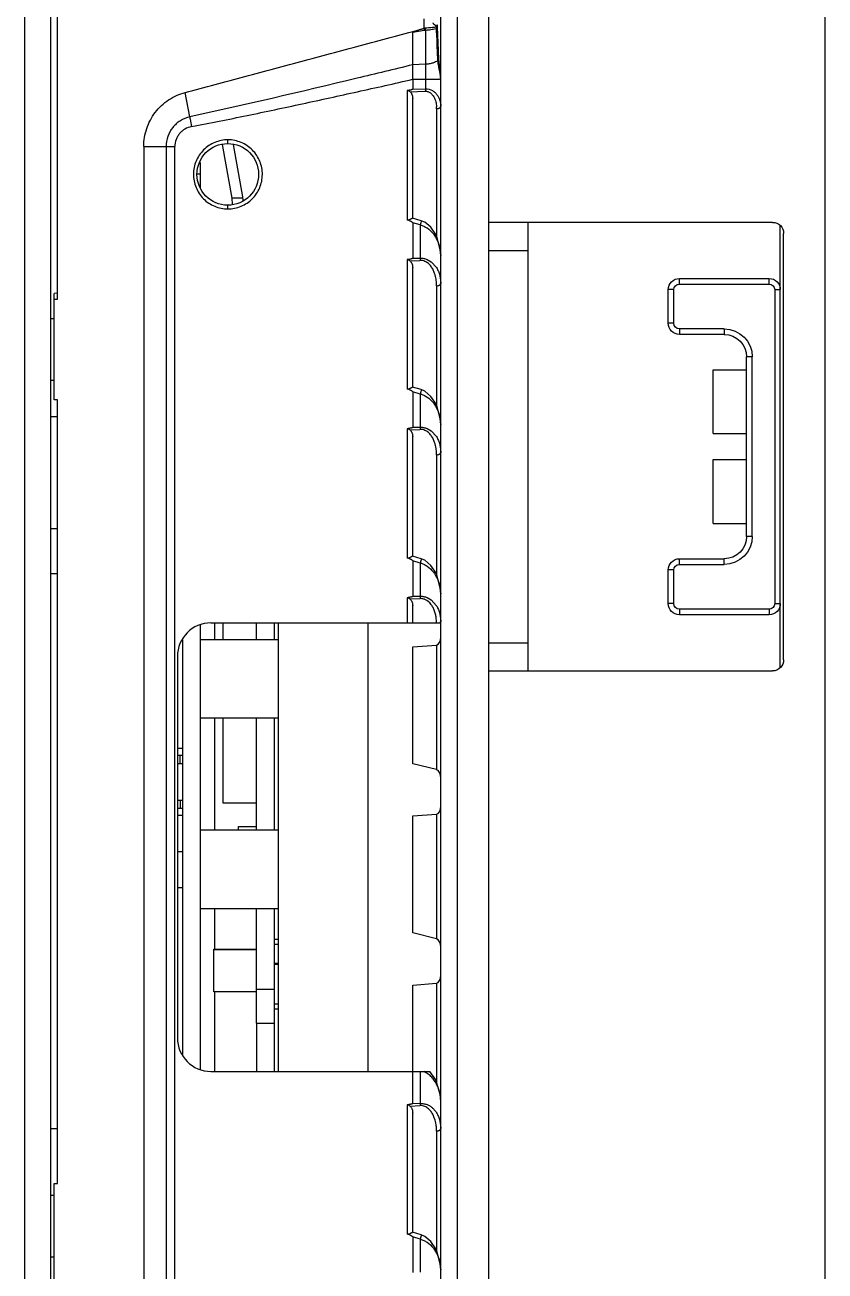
# Model space of a CAD drawing. Header units: millimetres. Extents: x 562 to 17351, y 2396 to 6995.
# Drawn here: x 15657.6 to 15729, y 5389.7 to 5500.8 of the extents above; entities that cross this region are included whole.
import ezdxf

# ---------------------------------------------------------------- set-up
doc = ezdxf.new("R2010")
doc.units = ezdxf.units.MM
for name, color, linetype in [('02___PRT_ALL_AXES', 7, 'Continuous'), ('_194800', 7, 'Continuous'), ('_35946', 7, 'Continuous'), ('_366498', 7, 'Continuous'), ('_88746', 7, 'Continuous')]:
    doc.layers.add(name, color=color, linetype=linetype)

# ---------------------------------------------------------------- blocks, each defined once
blk = doc.blocks.new('sdf')
at = {"color": 7, "linetype": 'Continuous'}
for p, q in [((25005.11, 8447.46), (25005.11, 8489.33)), ((25040.81, 8228.62), (25040.81, 8488.54)), ((25039.31, 8467.1), (25039.31, 8484.82)), ((25037.81, 8472.44), (25037.81, 8471.6)), ((25037.84, 8471.41), (25036.81, 8471.23)), ((25036.81, 8468.35), (25036.81, 8471.23)), ((25037.81, 8471.6), (25037.84, 8471.41)), ((25037.94, 8471.42), (25037.94, 8466.21)), ((25039.13, 8468.86), (25039.03, 8471.74)), ((25039.03, 8471.74), (25039.03, 8471.74)), ((25039.06, 8468.74), (25039.05, 8468.85)), ((25039.06, 8468.74), (25039.13, 8468.86)), ((25037.94, 8468.4), (25036.81, 8468.35)), ((25036.81, 8467.06), (25036.81, 8468.35)), ((25036.81, 8467.06), (25036.81, 8466.18)), ((25036.81, 8467.06), (25037.94, 8467.06)), ((25039.31, 8467.1), (25039.31, 8467.11)), ((25039.31, 8220.99), (25039.31, 8467.1)), ((25016.92, 8463.71), (25016.51, 8465.89)), ((25036.33, 8466.05), (25036.33, 8454.53)), ((25036.57, 8465.94), (25037.9, 8466)), ((25036.81, 8466.18), (25037.94, 8466.21)), ((25036.81, 8454.67), (25036.81, 8465.32)), ((25038.94, 8464.43), (25038.94, 8453.04)), ((25012.81, 8461.06), (25012.81, 8256.1)), ((25012.81, 8461.06), (25014.8, 8461.06)), ((25014.8, 8461.06), (25014.8, 8256.1)), ((25014.8, 8461.06), (25015.59, 8461.06)), ((25015.59, 8256.1), (25015.59, 8461.06)), ((25020.31, 8461.33), (25020.32, 8461.66)), ((25017.77, 8459.64), (25017.86, 8459.64)), ((25017.86, 8459.64), (25017.86, 8457.39)), ((25017.86, 8458.61), (25017.56, 8458.61)), ((25020.32, 8455.5), (25020.31, 8455.83)), ((25037.56, 8454.45), (25036.8, 8454.68)), ((25036.81, 8454.27), (25036.81, 8451.1)), ((25037.48, 8454.07), (25036.81, 8454.27)), ((25037.48, 8454.07), (25037.48, 8451.12)), ((25036.33, 8450.98), (25036.33, 8439.46)), ((25036.57, 8450.87), (25037.45, 8450.91)), ((25036.81, 8451.1), (25037.48, 8451.12)), ((25038.1, 8451), (25038.47, 8450.79)), ((25038.47, 8450.79), (25038.93, 8450.27)), ((25036.81, 8439.59), (25036.81, 8450.24)), ((25038.94, 8448.64), (25038.94, 8437.97)), ((25005.05, 8447.98), (25004.81, 8447.96)), ((25004.81, 8438.46), (25004.81, 8447.96)), ((25004.81, 8447.46), (25005.11, 8447.46)), ((25037.56, 8439.38), (25036.8, 8439.6)), ((25005.11, 8438.46), (25004.81, 8438.46)), ((25005.11, 8368.58), (25005.11, 8438.46)), ((25036.81, 8439.2), (25036.81, 8436.03)), ((25037.48, 8438.99), (25036.81, 8439.2)), ((25037.48, 8438.99), (25037.48, 8436.04)), ((25036.33, 8435.9), (25036.33, 8424.38)), ((25036.57, 8435.79), (25037.45, 8435.84)), ((25036.81, 8436.03), (25037.48, 8436.04)), ((25036.81, 8424.52), (25036.81, 8435.16)), ((25038.1, 8435.93), (25038.47, 8435.71)), ((25038.47, 8435.71), (25038.93, 8435.19)), ((25038.94, 8433.56), (25038.94, 8422.89)), ((25037.56, 8424.3), (25036.8, 8424.53)), ((25036.81, 8424.12), (25036.81, 8420.95)), ((25037.48, 8423.92), (25036.81, 8424.12)), ((25037.48, 8423.92), (25037.48, 8420.97)), ((25036.33, 8420.82), (25036.33, 8418.58)), ((25036.56, 8420.73), (25037.48, 8420.75)), ((25036.81, 8420.95), (25037.48, 8420.97)), ((25038.1, 8420.85), (25038.47, 8420.64)), ((25036.81, 8418.58), (25036.81, 8420.09)), ((25038.47, 8420.64), (25038.93, 8420.11)), ((25018.81, 8418.58), (25039.31, 8418.58)), ((25019.16, 8417.08), (25019.16, 8418.58)), ((25024.81, 8418.58), (25024.81, 8378.58)), ((25032.81, 8418.58), (25032.81, 8378.58)), ((25017.86, 8418.39), (25017.86, 8378.77)), ((25016.26, 8417.06), (25016.26, 8380.1)), ((25024.81, 8417.08), (25017.86, 8417.08)), ((25036.81, 8416.43), (25038.94, 8416.6)), ((25036.81, 8406.01), (25036.81, 8416.43)), ((25038.94, 8416.6), (25038.94, 8405.49)), ((25015.81, 8415.58), (25015.81, 8381.58)), ((25024.81, 8410.08), (25017.86, 8410.08)), ((25019.16, 8400.08), (25019.16, 8410.08)), ((25016.21, 8407.39), (25015.81, 8407.39)), ((25015.81, 8406.77), (25016.26, 8406.77)), ((25016.06, 8406.02), (25016.06, 8406.77)), ((25016.26, 8406.02), (25015.81, 8406.02)), ((25038.94, 8405.49), (25036.81, 8406.01)), ((25015.81, 8402.77), (25016.26, 8402.77)), ((25016.26, 8402.02), (25015.81, 8402.02)), ((25016.06, 8402.77), (25016.06, 8402.02)), ((25016.21, 8401.39), (25015.81, 8401.39)), ((25036.81, 8401.36), (25038.94, 8401.53)), ((25036.81, 8390.94), (25036.81, 8401.36)), ((25038.94, 8401.53), (25038.94, 8390.41)), ((25024.81, 8400.08), (25017.86, 8400.08)), ((25015.86, 8398.18), (25016.26, 8398.18)), ((25015.86, 8394.98), (25016.26, 8394.98)), ((25024.81, 8393.08), (25017.86, 8393.08)), ((25019.16, 8389.48), (25019.16, 8393.08)), ((25038.94, 8390.41), (25036.81, 8390.94)), ((25024.81, 8389.9), (25024.46, 8389.9)), ((25024.81, 8388.2), (25024.46, 8388.2)), ((25024.81, 8388.1), (25024.46, 8388.1)), ((25036.81, 8386.28), (25038.94, 8386.45)), ((25036.81, 8375.72), (25036.81, 8386.28)), ((25038.94, 8386.45), (25038.94, 8377.62)), ((25019.16, 8378.58), (25019.16, 8385.69)), ((25024.81, 8384.58), (25024.46, 8384.58)), ((25024.46, 8384.16), (25024.81, 8384.16)), ((25022.86, 8382.87), (25022.86, 8378.58)), ((25024.46, 8382.87), (25024.46, 8378.58)), ((25018.81, 8378.58), (25038.35, 8378.58)), ((25037.48, 8378.58), (25037.48, 8375.74)), ((25036.33, 8375.6), (25036.33, 8364.08)), ((25036.57, 8375.49), (25037.45, 8375.53)), ((25036.81, 8375.72), (25037.48, 8375.74)), ((25036.81, 8364.22), (25036.81, 8374.86)), ((25038.94, 8373.26), (25038.94, 8362.59)), ((25004.81, 8359.18), (25004.81, 8368.58)), ((25004.81, 8368.58), (25005.11, 8368.58)), ((25037.56, 8364), (25036.8, 8364.23)), ((25036.81, 8363.82), (25036.81, 8360.65)), ((25037.48, 8363.62), (25036.81, 8363.82)), ((25037.48, 8363.62), (25037.48, 8360.67))]:
    blk.add_line(p, q, dxfattribs=at)
for points in [[(25037.81, 8471.6), (25037.82, 8471.53), (25037.84, 8471.41)], [(25039.31, 8467.1), (25039.22, 8468.05), (25039.13, 8468.86)], [(25039.31, 8451.33), (25039.27, 8451.87), (25038.92, 8453.12), (25038.44, 8453.86), (25037.89, 8454.31), (25037.56, 8454.45)], [(25039.31, 8436.26), (25039.27, 8436.8), (25038.92, 8438.05), (25038.44, 8438.78), (25037.89, 8439.24), (25037.56, 8439.38)], [(25039.31, 8421.18), (25039.27, 8421.72), (25038.92, 8422.97), (25038.44, 8423.71), (25037.89, 8424.16), (25037.56, 8424.3)], [(25039.31, 8375.95), (25039.27, 8376.51), (25038.88, 8377.83), (25038.35, 8378.58)], [(25039.31, 8360.88), (25039.27, 8361.42), (25038.92, 8362.67), (25038.44, 8363.41), (25037.89, 8363.86), (25037.56, 8364)]]:
    blk.add_lwpolyline(points, dxfattribs=at)
blk.add_circle((25020.31, 8458.58), 2.75, dxfattribs=at)
for centre, radius, start, end in [((25038.63, 8471.72), 0.4, 2.0105, 27.6283), ((25037.95, 8470.77), 0.656, 91.4084, 99.8247), ((25036.09, 8464.42), 2.85, 0.2172, 3.8279), ((25018.81, 8415.58), 3, 90, 180), ((25018.81, 8381.58), 3, 180, 270)]:
    blk.add_arc(centre, radius, start, end, dxfattribs=at)
for centre, start_param, end_param in [((25038.91, 8417.35), -3.116317, -1.632787), ((25038.91, 8404.75), -1.632787, -0.149258), ((25038.91, 8402.27), -3.116317, -1.632787), ((25038.91, 8389.67), -1.632787, -0.149258), ((25038.91, 8387.2), -3.116317, -1.632787)]:
    blk.add_ellipse(centre, major_axis=(-0.025, 0.745), ratio=0.53583, start_param=start_param, end_param=end_param, dxfattribs=at)
for points, knots in [([(25038.57, 8472.1), (25038.61, 8472.08), (25038.74, 8471.96), (25038.85, 8471.83), (25038.93, 8471.72)], [0, 0, 0, 0, 0.258287, 1, 1, 1, 1]), ([(25038.98, 8471.91), (25038.99, 8471.9), (25039, 8471.87), (25038.99, 8471.82), (25038.97, 8471.77), (25038.94, 8471.74), (25038.93, 8471.72)], [0, 0, 0, 0, 0.196963, 0.417897, 0.690249, 1, 1, 1, 1]), ([(25016.51, 8465.89), (25017.4, 8466.13), (25019.18, 8466.6), (25021.84, 8467.32), (25024.5, 8468.03), (25028.05, 8468.98), (25032.48, 8470.17), (25036.03, 8471.12), (25037.81, 8471.6)], [0, 0, 0, 0, 0.125, 0.25, 0.375, 0.5, 0.75, 1, 1, 1, 1]), ([(25036.81, 8471.23), (25036.82, 8471.25), (25036.85, 8471.28), (25036.91, 8471.31), (25036.97, 8471.34), (25037.06, 8471.37), (25037.16, 8471.41), (25037.29, 8471.45), (25037.42, 8471.49), (25037.55, 8471.53), (25037.68, 8471.56), (25037.77, 8471.59), (25037.81, 8471.6)], [0, 0, 0, 0, 0.059846, 0.122151, 0.184678, 0.247268, 0.372639, 0.498075, 0.623538, 0.749019, 0.874507, 1, 1, 1, 1]), ([(25037.94, 8471.62), (25037.93, 8471.62), (25037.91, 8471.62), (25037.88, 8471.61), (25037.86, 8471.61), (25037.84, 8471.6), (25037.82, 8471.6), (25037.81, 8471.6)], [0, 0, 0, 0, 0.249401, 0.499677, 0.624627, 0.749877, 1, 1, 1, 1]), ([(25038.31, 8471.64), (25038.28, 8471.64), (25038.16, 8471.63), (25038.03, 8471.63), (25037.94, 8471.62)], [0, 0, 0, 0, 0.244552, 1, 1, 1, 1]), ([(25037.94, 8471.42), (25037.94, 8471.44), (25037.94, 8471.51), (25037.94, 8471.57), (25037.94, 8471.62)], [0, 0, 0, 0, 0.23432, 1, 1, 1, 1]), ([(25038.3, 8471.45), (25038.27, 8471.45), (25038.15, 8471.43), (25038.03, 8471.42), (25037.94, 8471.42)], [0, 0, 0, 0, 0.244816, 1, 1, 1, 1]), ([(25038.64, 8471.51), (25038.61, 8471.5), (25038.5, 8471.48), (25038.39, 8471.46), (25038.3, 8471.45)], [0, 0, 0, 0, 0.239309, 1, 1, 1, 1]), ([(25038.65, 8471.67), (25038.62, 8471.67), (25038.51, 8471.66), (25038.39, 8471.65), (25038.31, 8471.64)], [0, 0, 0, 0, 0.237876, 1, 1, 1, 1]), ([(25038.93, 8471.59), (25038.91, 8471.58), (25038.81, 8471.55), (25038.72, 8471.52), (25038.64, 8471.51)], [0, 0, 0, 0, 0.232012, 1, 1, 1, 1]), ([(25038.93, 8471.72), (25038.91, 8471.72), (25038.81, 8471.7), (25038.72, 8471.68), (25038.65, 8471.67)], [0, 0, 0, 0, 0.22977, 1, 1, 1, 1]), ([(25038.93, 8471.59), (25038.94, 8471.6), (25038.97, 8471.62), (25039, 8471.65), (25039.02, 8471.69), (25039.03, 8471.72), (25039.03, 8471.74)], [0, 0, 0, 0, 0.293022, 0.553828, 0.785569, 1, 1, 1, 1]), ([(25038.93, 8471.72), (25038.93, 8471.71), (25038.93, 8471.67), (25038.93, 8471.62), (25038.93, 8471.59)], [0, 0, 0, 0, 0.256684, 1, 1, 1, 1]), ([(25038.98, 8470.72), (25038.97, 8470.79), (25038.96, 8471.08), (25038.94, 8471.37), (25038.93, 8471.59)], [0, 0, 0, 0, 0.251706, 1, 1, 1, 1]), ([(25039.01, 8469.68), (25039.01, 8469.77), (25039, 8470.11), (25038.99, 8470.46), (25038.98, 8470.72)], [0, 0, 0, 0, 0.249643, 1, 1, 1, 1]), ([(25039.05, 8468.85), (25039.05, 8468.92), (25039.03, 8469.2), (25039.02, 8469.48), (25039.01, 8469.68)], [0, 0, 0, 0, 0.248503, 1, 1, 1, 1]), ([(25038.38, 8468.45), (25038.34, 8468.45), (25038.19, 8468.42), (25038.05, 8468.4), (25037.94, 8468.4)], [0, 0, 0, 0, 0.252414, 1, 1, 1, 1]), ([(25038.76, 8468.57), (25038.73, 8468.56), (25038.61, 8468.51), (25038.48, 8468.47), (25038.38, 8468.45)], [0, 0, 0, 0, 0.241914, 1, 1, 1, 1]), ([(25039.06, 8468.74), (25039.02, 8468.7), (25038.92, 8468.64), (25038.82, 8468.59), (25038.76, 8468.57)], [0, 0, 0, 0, 0.475958, 1, 1, 1, 1]), ([(25039.26, 8467.61), (25039.24, 8467.7), (25039.21, 8467.84), (25039.17, 8468.02), (25039.14, 8468.16), (25039.12, 8468.28), (25039.1, 8468.37), (25039.09, 8468.44), (25039.08, 8468.52), (25039.07, 8468.59), (25039.07, 8468.65), (25039.06, 8468.7), (25039.06, 8468.72), (25039.06, 8468.74)], [0, 0, 0, 0, 0.243252, 0.366443, 0.490511, 0.615531, 0.678606, 0.742225, 0.806548, 0.871226, 0.934977, 0.966517, 1, 1, 1, 1]), ([(25036.81, 8468.35), (25035.15, 8467.95), (25028.54, 8466.34), (25021.91, 8464.79), (25016.92, 8463.71)], [0, 0, 0, 0, 0.250079, 1, 1, 1, 1]), ([(25039.3, 8467.34), (25039.29, 8467.37), (25039.28, 8467.46), (25039.27, 8467.55), (25039.26, 8467.61)], [0, 0, 0, 0, 0.250871, 1, 1, 1, 1]), ([(25039.31, 8467.1), (25039.31, 8467.12), (25039.31, 8467.2), (25039.3, 8467.28), (25039.3, 8467.34)], [0, 0, 0, 0, 0.252869, 1, 1, 1, 1]), ([(25017.08, 8462.84), (25018.73, 8463.16), (25022.03, 8463.82), (25026.96, 8464.87), (25031.89, 8465.95), (25035.17, 8466.68), (25036.81, 8467.06)], [0, 0, 0, 0, 0.249998, 0.499998, 0.749998, 1, 1, 1, 1]), ([(25037.94, 8467.06), (25038.03, 8467.06), (25038.21, 8467.06), (25038.46, 8467.06), (25038.66, 8467.06), (25038.81, 8467.07), (25038.91, 8467.07), (25039, 8467.07), (25039.08, 8467.07), (25039.15, 8467.08), (25039.2, 8467.08), (25039.25, 8467.09), (25039.27, 8467.09), (25039.29, 8467.09), (25039.3, 8467.09), (25039.3, 8467.09), (25039.31, 8467.1), (25039.31, 8467.1)], [0, 0, 0, 0, 0.198961, 0.388637, 0.561466, 0.639707, 0.711607, 0.776508, 0.833883, 0.883308, 0.924363, 0.956675, 0.980043, 0.988334, 0.994359, 0.998154, 1, 1, 1, 1]), ([(25012.81, 8461.06), (25012.81, 8461.61), (25012.99, 8462.7), (25013.77, 8464.16), (25014.98, 8465.29), (25015.99, 8465.75), (25016.51, 8465.89)], [0, 0, 0, 0, 0.250011, 0.499999, 0.749988, 1, 1, 1, 1]), ([(25036.81, 8466.18), (25036.79, 8466.16), (25036.77, 8466.14), (25036.73, 8466.13), (25036.69, 8466.11), (25036.64, 8466.1), (25036.58, 8466.09), (25036.52, 8466.08), (25036.44, 8466.07), (25036.37, 8466.06), (25036.33, 8466.05)], [0, 0, 0, 0, 0.125407, 0.187894, 0.250203, 0.375527, 0.500587, 0.625301, 0.750111, 1, 1, 1, 1]), ([(25036.49, 8466), (25036.48, 8466.01), (25036.43, 8466.04), (25036.37, 8466.06), (25036.33, 8466.05)], [0, 0, 0, 0, 0.246556, 1, 1, 1, 1]), ([(25036.56, 8465.95), (25036.55, 8465.96), (25036.53, 8465.97), (25036.51, 8465.99), (25036.49, 8466)], [0, 0, 0, 0, 0.245087, 1, 1, 1, 1]), ([(25036.57, 8465.94), (25036.59, 8465.92), (25036.64, 8465.88), (25036.69, 8465.81), (25036.73, 8465.73), (25036.77, 8465.62), (25036.8, 8465.49), (25036.81, 8465.37), (25036.81, 8465.32)], [0, 0, 0, 0, 0.130505, 0.25752, 0.382643, 0.506684, 0.753249, 1, 1, 1, 1]), ([(25037.9, 8466), (25037.94, 8466), (25038.03, 8465.99), (25038.16, 8465.96), (25038.28, 8465.91), (25038.39, 8465.85), (25038.48, 8465.77), (25038.59, 8465.65), (25038.7, 8465.49), (25038.8, 8465.28), (25038.89, 8464.99), (25038.93, 8464.76), (25038.94, 8464.61)], [0, 0, 0, 0, 0.070219, 0.139715, 0.207298, 0.272613, 0.336549, 0.399559, 0.522283, 0.642578, 0.762023, 1, 1, 1, 1]), ([(25037.94, 8466.21), (25038.16, 8466.21), (25038.49, 8466.13), (25038.82, 8465.88), (25039.01, 8465.66), (25039.15, 8465.42), (25039.24, 8465.17), (25039.3, 8464.91), (25039.31, 8464.74), (25039.31, 8464.65)], [0, 0, 0, 0, 0.28627, 0.416268, 0.53949, 0.657387, 0.772145, 0.885596, 1, 1, 1, 1]), ([(25037.94, 8466.21), (25037.94, 8466.17), (25037.94, 8466.11), (25037.94, 8466.04), (25037.94, 8466.01), (25037.94, 8465.99)], [0, 0, 0, 0, 0.520076, 0.767466, 1, 1, 1, 1]), ([(25038.94, 8464.43), (25038.99, 8464.44), (25039.06, 8464.45), (25039.14, 8464.47), (25039.2, 8464.5), (25039.25, 8464.53), (25039.29, 8464.58), (25039.31, 8464.62), (25039.31, 8464.65)], [0, 0, 0, 0, 0.305362, 0.455106, 0.593546, 0.716472, 0.824371, 1, 1, 1, 1]), ([(25016.92, 8463.71), (25016.63, 8463.64), (25016.19, 8463.46), (25015.71, 8463.1), (25015.28, 8462.65), (25014.91, 8461.98), (25014.8, 8461.37), (25014.8, 8461.06)], [0, 0, 0, 0, 0.250048, 0.375472, 0.500568, 0.750371, 1, 1, 1, 1]), ([(25016.92, 8463.71), (25016.93, 8463.64), (25016.98, 8463.35), (25017.04, 8463.06), (25017.08, 8462.84)], [0, 0, 0, 0, 0.242338, 1, 1, 1, 1]), ([(25017.08, 8462.84), (25016.87, 8462.8), (25016.57, 8462.69), (25016.23, 8462.45), (25016.01, 8462.22), (25015.83, 8461.97), (25015.65, 8461.59), (25015.59, 8461.27), (25015.59, 8461.06)], [0, 0, 0, 0, 0.249175, 0.374618, 0.499817, 0.625029, 0.750548, 1, 1, 1, 1]), ([(25019.15, 8461.42), (25018.78, 8461.27), (25018.1, 8460.82), (25017.64, 8460.13), (25017.48, 8459.77)], [0, 0, 0, 0, 0.499882, 1, 1, 1, 1]), ([(25020.32, 8461.66), (25020.12, 8461.66), (25019.72, 8461.62), (25019.34, 8461.5), (25019.15, 8461.42)], [0, 0, 0, 0, 0.499002, 1, 1, 1, 1]), ([(25021.51, 8461.42), (25021.32, 8461.5), (25020.93, 8461.62), (25020.53, 8461.66), (25020.32, 8461.66)], [0, 0, 0, 0, 0.501054, 1, 1, 1, 1]), ([(25023.17, 8459.74), (25023.1, 8459.92), (25022.91, 8460.28), (25022.52, 8460.76), (25022.05, 8461.15), (25021.69, 8461.34), (25021.51, 8461.42)], [0, 0, 0, 0, 0.250096, 0.50009, 0.749947, 1, 1, 1, 1]), ([(25017.48, 8459.77), (25017.33, 8459.4), (25017.17, 8458.59), (25017.32, 8457.79), (25017.48, 8457.42)], [0, 0, 0, 0, 0.499996, 1, 1, 1, 1]), ([(25023.16, 8457.39), (25023.31, 8457.75), (25023.48, 8458.56), (25023.32, 8459.37), (25023.17, 8459.74)], [0, 0, 0, 0, 0.499984, 1, 1, 1, 1]), ([(25017.48, 8457.42), (25017.63, 8457.04), (25018.08, 8456.35), (25018.77, 8455.89), (25019.14, 8455.74)], [0, 0, 0, 0, 0.500101, 1, 1, 1, 1]), ([(25021.5, 8455.74), (25021.87, 8455.89), (25022.55, 8456.34), (25023, 8457.02), (25023.16, 8457.39)], [0, 0, 0, 0, 0.499886, 1, 1, 1, 1]), ([(25019.14, 8455.74), (25019.33, 8455.66), (25019.72, 8455.54), (25020.12, 8455.5), (25020.32, 8455.5)], [0, 0, 0, 0, 0.501009, 1, 1, 1, 1]), ([(25020.32, 8455.5), (25020.52, 8455.5), (25020.93, 8455.54), (25021.31, 8455.66), (25021.5, 8455.74)], [0, 0, 0, 0, 0.498964, 1, 1, 1, 1]), ([(25036.33, 8454.53), (25036.36, 8454.52), (25036.4, 8454.51), (25036.46, 8454.53), (25036.51, 8454.55), (25036.57, 8454.57), (25036.63, 8454.61), (25036.69, 8454.64), (25036.74, 8454.66), (25036.77, 8454.68), (25036.79, 8454.68), (25036.8, 8454.68), (25036.8, 8454.68)], [0, 0, 0, 0, 0.171999, 0.256441, 0.339259, 0.497072, 0.642733, 0.77147, 0.877671, 0.9551, 0.98155, 1, 1, 1, 1]), ([(25036.81, 8454.27), (25036.8, 8454.28), (25036.79, 8454.3), (25036.76, 8454.32), (25036.73, 8454.34), (25036.69, 8454.36), (25036.64, 8454.39), (25036.56, 8454.43), (25036.46, 8454.48), (25036.37, 8454.51), (25036.33, 8454.53)], [0, 0, 0, 0, 0.062749, 0.125075, 0.187791, 0.250243, 0.375217, 0.500169, 0.750087, 1, 1, 1, 1]), ([(25037.53, 8454.26), (25037.53, 8454.25), (25037.51, 8454.18), (25037.5, 8454.12), (25037.48, 8454.07)], [0, 0, 0, 0, 0.255429, 1, 1, 1, 1]), ([(25037.48, 8454.07), (25037.59, 8454.04), (25037.8, 8453.97), (25038, 8453.86), (25038.09, 8453.8)], [0, 0, 0, 0, 0.507246, 1, 1, 1, 1]), ([(25037.56, 8454.45), (25037.56, 8454.45), (25037.57, 8454.44), (25037.57, 8454.43), (25037.56, 8454.41), (25037.56, 8454.39), (25037.56, 8454.36), (25037.55, 8454.32), (25037.54, 8454.29), (25037.53, 8454.26)], [0, 0, 0, 0, 0.030319, 0.092534, 0.186607, 0.309043, 0.45581, 0.622724, 1, 1, 1, 1]), ([(25038.09, 8453.8), (25038.31, 8453.65), (25038.67, 8453.3), (25039.04, 8452.67), (25039.26, 8452.01), (25039.31, 8451.56), (25039.31, 8451.33)], [0, 0, 0, 0, 0.269783, 0.522517, 0.764406, 1, 1, 1, 1]), ([(25036.81, 8451.1), (25036.79, 8451.09), (25036.77, 8451.07), (25036.73, 8451.05), (25036.69, 8451.04), (25036.64, 8451.03), (25036.58, 8451.02), (25036.52, 8451), (25036.44, 8450.99), (25036.37, 8450.98), (25036.33, 8450.98)], [0, 0, 0, 0, 0.125407, 0.187894, 0.250203, 0.375527, 0.500587, 0.625301, 0.750111, 1, 1, 1, 1]), ([(25036.33, 8450.98), (25036.35, 8450.98), (25036.4, 8450.97), (25036.46, 8450.95), (25036.51, 8450.91), (25036.54, 8450.89), (25036.56, 8450.88)], [0, 0, 0, 0, 0.25811, 0.512097, 0.759952, 1, 1, 1, 1]), ([(25036.57, 8450.87), (25036.61, 8450.83), (25036.67, 8450.76), (25036.73, 8450.66), (25036.77, 8450.55), (25036.8, 8450.41), (25036.81, 8450.3), (25036.81, 8450.24)], [0, 0, 0, 0, 0.256815, 0.382091, 0.506269, 0.75305, 1, 1, 1, 1]), ([(25037.9, 8450.82), (25037.83, 8450.85), (25037.68, 8450.9), (25037.52, 8450.91), (25037.45, 8450.9)], [0, 0, 0, 0, 0.494577, 1, 1, 1, 1]), ([(25037.48, 8451.12), (25037.48, 8451.1), (25037.48, 8451.03), (25037.48, 8450.96), (25037.48, 8450.9)], [0, 0, 0, 0, 0.274207, 1, 1, 1, 1]), ([(25037.48, 8451.12), (25037.59, 8451.11), (25037.8, 8451.09), (25038, 8451.04), (25038.1, 8451)], [0, 0, 0, 0, 0.509652, 1, 1, 1, 1]), ([(25038.77, 8449.75), (25038.73, 8449.86), (25038.64, 8450.07), (25038.46, 8450.38), (25038.22, 8450.64), (25038.01, 8450.77), (25037.9, 8450.82)], [0, 0, 0, 0, 0.244864, 0.491618, 0.741426, 1, 1, 1, 1]), ([(25038.93, 8450.27), (25039, 8450.16), (25039.11, 8449.94), (25039.23, 8449.58), (25039.29, 8449.22), (25039.31, 8448.98), (25039.31, 8448.85)], [0, 0, 0, 0, 0.254328, 0.504084, 0.750192, 1, 1, 1, 1]), ([(25038.94, 8448.64), (25038.94, 8448.69), (25038.94, 8448.88), (25038.92, 8449.07), (25038.9, 8449.22)], [0, 0, 0, 0, 0.250661, 1, 1, 1, 1]), ([(25038.94, 8448.64), (25038.99, 8448.64), (25039.06, 8448.65), (25039.14, 8448.68), (25039.2, 8448.71), (25039.25, 8448.74), (25039.29, 8448.78), (25039.31, 8448.83), (25039.31, 8448.85)], [0, 0, 0, 0, 0.305362, 0.455106, 0.593546, 0.716472, 0.824371, 1, 1, 1, 1]), ([(25036.33, 8439.46), (25036.36, 8439.44), (25036.4, 8439.44), (25036.46, 8439.45), (25036.51, 8439.47), (25036.57, 8439.5), (25036.63, 8439.53), (25036.69, 8439.56), (25036.74, 8439.59), (25036.77, 8439.6), (25036.79, 8439.61), (25036.8, 8439.61), (25036.8, 8439.6)], [0, 0, 0, 0, 0.171999, 0.256441, 0.339259, 0.497072, 0.642733, 0.77147, 0.877671, 0.9551, 0.98155, 1, 1, 1, 1]), ([(25036.81, 8439.2), (25036.8, 8439.21), (25036.79, 8439.22), (25036.76, 8439.25), (25036.73, 8439.26), (25036.69, 8439.29), (25036.64, 8439.31), (25036.56, 8439.36), (25036.46, 8439.4), (25036.37, 8439.44), (25036.33, 8439.46)], [0, 0, 0, 0, 0.062749, 0.125075, 0.187791, 0.250243, 0.375217, 0.500169, 0.750087, 1, 1, 1, 1]), ([(25037.53, 8439.19), (25037.53, 8439.17), (25037.51, 8439.11), (25037.5, 8439.04), (25037.48, 8438.99)], [0, 0, 0, 0, 0.255429, 1, 1, 1, 1]), ([(25037.48, 8438.99), (25037.59, 8438.97), (25037.8, 8438.89), (25038, 8438.78), (25038.09, 8438.72)], [0, 0, 0, 0, 0.507246, 1, 1, 1, 1]), ([(25037.56, 8439.38), (25037.56, 8439.38), (25037.57, 8439.37), (25037.57, 8439.36), (25037.56, 8439.34), (25037.56, 8439.32), (25037.56, 8439.29), (25037.55, 8439.25), (25037.54, 8439.21), (25037.53, 8439.19)], [0, 0, 0, 0, 0.030319, 0.092534, 0.186607, 0.309043, 0.45581, 0.622724, 1, 1, 1, 1]), ([(25038.09, 8438.72), (25038.31, 8438.58), (25038.67, 8438.23), (25039.04, 8437.6), (25039.26, 8436.94), (25039.31, 8436.48), (25039.31, 8436.26)], [0, 0, 0, 0, 0.269783, 0.522517, 0.764406, 1, 1, 1, 1]), ([(25036.81, 8436.03), (25036.79, 8436.01), (25036.77, 8435.99), (25036.73, 8435.98), (25036.69, 8435.96), (25036.64, 8435.95), (25036.58, 8435.94), (25036.52, 8435.93), (25036.44, 8435.91), (25036.37, 8435.91), (25036.33, 8435.9)], [0, 0, 0, 0, 0.125407, 0.187894, 0.250203, 0.375527, 0.500587, 0.625301, 0.750111, 1, 1, 1, 1]), ([(25036.33, 8435.9), (25036.35, 8435.9), (25036.4, 8435.9), (25036.46, 8435.87), (25036.51, 8435.84), (25036.54, 8435.81), (25036.56, 8435.8)], [0, 0, 0, 0, 0.25811, 0.512097, 0.759952, 1, 1, 1, 1]), ([(25036.57, 8435.79), (25036.61, 8435.76), (25036.67, 8435.69), (25036.73, 8435.58), (25036.77, 8435.48), (25036.8, 8435.34), (25036.81, 8435.22), (25036.81, 8435.16)], [0, 0, 0, 0, 0.256815, 0.382091, 0.506269, 0.75305, 1, 1, 1, 1]), ([(25037.9, 8435.75), (25037.83, 8435.78), (25037.68, 8435.82), (25037.52, 8435.83), (25037.45, 8435.83)], [0, 0, 0, 0, 0.494577, 1, 1, 1, 1]), ([(25037.48, 8436.04), (25037.59, 8436.03), (25037.8, 8436.01), (25038, 8435.96), (25038.1, 8435.93)], [0, 0, 0, 0, 0.509652, 1, 1, 1, 1]), ([(25037.48, 8436.04), (25037.48, 8436.02), (25037.48, 8435.95), (25037.48, 8435.88), (25037.48, 8435.83)], [0, 0, 0, 0, 0.274207, 1, 1, 1, 1]), ([(25038.77, 8434.67), (25038.73, 8434.78), (25038.64, 8435), (25038.46, 8435.3), (25038.22, 8435.57), (25038.01, 8435.7), (25037.9, 8435.75)], [0, 0, 0, 0, 0.244864, 0.491618, 0.741426, 1, 1, 1, 1]), ([(25038.93, 8435.19), (25039, 8435.08), (25039.11, 8434.86), (25039.23, 8434.51), (25039.29, 8434.15), (25039.31, 8433.9), (25039.31, 8433.78)], [0, 0, 0, 0, 0.254328, 0.504084, 0.750192, 1, 1, 1, 1]), ([(25038.94, 8433.56), (25038.94, 8433.61), (25038.94, 8433.81), (25038.92, 8434), (25038.9, 8434.14)], [0, 0, 0, 0, 0.250661, 1, 1, 1, 1]), ([(25038.94, 8433.56), (25038.99, 8433.57), (25039.06, 8433.58), (25039.14, 8433.6), (25039.2, 8433.63), (25039.25, 8433.66), (25039.29, 8433.71), (25039.31, 8433.75), (25039.31, 8433.78)], [0, 0, 0, 0, 0.305362, 0.455106, 0.593546, 0.716472, 0.824371, 1, 1, 1, 1]), ([(25036.33, 8424.38), (25036.36, 8424.37), (25036.4, 8424.36), (25036.46, 8424.38), (25036.51, 8424.4), (25036.57, 8424.42), (25036.63, 8424.46), (25036.69, 8424.49), (25036.74, 8424.51), (25036.77, 8424.52), (25036.79, 8424.53), (25036.8, 8424.53), (25036.8, 8424.53)], [0, 0, 0, 0, 0.171999, 0.256441, 0.339259, 0.497072, 0.642733, 0.77147, 0.877671, 0.9551, 0.98155, 1, 1, 1, 1]), ([(25036.81, 8424.12), (25036.8, 8424.13), (25036.79, 8424.15), (25036.76, 8424.17), (25036.73, 8424.19), (25036.69, 8424.21), (25036.64, 8424.24), (25036.56, 8424.28), (25036.46, 8424.33), (25036.37, 8424.36), (25036.33, 8424.38)], [0, 0, 0, 0, 0.062749, 0.125075, 0.187791, 0.250243, 0.375217, 0.500169, 0.750087, 1, 1, 1, 1]), ([(25037.53, 8424.11), (25037.53, 8424.1), (25037.51, 8424.03), (25037.5, 8423.97), (25037.48, 8423.92)], [0, 0, 0, 0, 0.255429, 1, 1, 1, 1]), ([(25037.56, 8424.3), (25037.56, 8424.3), (25037.57, 8424.29), (25037.57, 8424.28), (25037.56, 8424.26), (25037.56, 8424.24), (25037.56, 8424.21), (25037.55, 8424.17), (25037.54, 8424.14), (25037.53, 8424.11)], [0, 0, 0, 0, 0.030319, 0.092534, 0.186607, 0.309043, 0.45581, 0.622724, 1, 1, 1, 1]), ([(25037.48, 8423.92), (25037.59, 8423.89), (25037.8, 8423.82), (25038, 8423.71), (25038.09, 8423.64)], [0, 0, 0, 0, 0.507246, 1, 1, 1, 1]), ([(25038.09, 8423.64), (25038.31, 8423.5), (25038.67, 8423.15), (25039.04, 8422.52), (25039.26, 8421.86), (25039.31, 8421.41), (25039.31, 8421.18)], [0, 0, 0, 0, 0.269783, 0.522517, 0.764406, 1, 1, 1, 1]), ([(25036.81, 8420.95), (25036.79, 8420.94), (25036.77, 8420.92), (25036.73, 8420.9), (25036.69, 8420.89), (25036.64, 8420.88), (25036.58, 8420.87), (25036.52, 8420.85), (25036.44, 8420.84), (25036.37, 8420.83), (25036.33, 8420.82)], [0, 0, 0, 0, 0.125407, 0.187894, 0.250203, 0.375527, 0.500587, 0.625301, 0.750111, 1, 1, 1, 1]), ([(25036.33, 8420.82), (25036.35, 8420.83), (25036.4, 8420.82), (25036.46, 8420.8), (25036.51, 8420.76), (25036.54, 8420.74), (25036.56, 8420.73)], [0, 0, 0, 0, 0.25811, 0.512097, 0.759952, 1, 1, 1, 1]), ([(25036.56, 8420.73), (25036.58, 8420.71), (25036.63, 8420.67), (25036.68, 8420.59), (25036.72, 8420.51), (25036.77, 8420.41), (25036.8, 8420.26), (25036.81, 8420.15), (25036.81, 8420.09)], [0, 0, 0, 0, 0.130697, 0.257996, 0.383163, 0.507171, 0.753515, 1, 1, 1, 1]), ([(25037.48, 8420.97), (25037.48, 8420.95), (25037.48, 8420.88), (25037.48, 8420.81), (25037.48, 8420.75)], [0, 0, 0, 0, 0.274207, 1, 1, 1, 1]), ([(25037.48, 8420.97), (25037.59, 8420.96), (25037.8, 8420.94), (25038, 8420.89), (25038.1, 8420.85)], [0, 0, 0, 0, 0.509652, 1, 1, 1, 1]), ([(25037.9, 8420.67), (25037.87, 8420.69), (25037.73, 8420.73), (25037.59, 8420.75), (25037.48, 8420.75)], [0, 0, 0, 0, 0.245916, 1, 1, 1, 1]), ([(25038.75, 8419.64), (25038.72, 8419.74), (25038.63, 8419.95), (25038.39, 8420.34), (25038.12, 8420.58), (25037.9, 8420.67)], [0, 0, 0, 0, 0.242583, 0.488337, 1, 1, 1, 1]), ([(25038.89, 8419.13), (25038.88, 8419.18), (25038.85, 8419.35), (25038.8, 8419.51), (25038.75, 8419.64)], [0, 0, 0, 0, 0.249729, 1, 1, 1, 1]), ([(25038.93, 8420.11), (25039, 8420.01), (25039.11, 8419.78), (25039.23, 8419.43), (25039.29, 8419.07), (25039.31, 8418.83), (25039.31, 8418.7)], [0, 0, 0, 0, 0.254328, 0.504084, 0.750192, 1, 1, 1, 1]), ([(25038.94, 8418.58), (25038.94, 8418.63), (25038.93, 8418.81), (25038.91, 8419), (25038.89, 8419.13)], [0, 0, 0, 0, 0.250314, 1, 1, 1, 1]), ([(25039.23, 8418.58), (25039.26, 8418.6), (25039.29, 8418.63), (25039.31, 8418.68), (25039.31, 8418.7)], [0, 0, 0, 0, 0.556781, 1, 1, 1, 1]), ([(25039.31, 8375.95), (25039.31, 8376.2), (25039.26, 8376.57), (25039.12, 8377.05), (25038.99, 8377.35), (25038.87, 8377.58), (25038.73, 8377.81), (25038.56, 8378.02), (25038.36, 8378.21), (25038.13, 8378.39), (25037.94, 8378.51), (25037.81, 8378.58)], [0, 0, 0, 0, 0.232551, 0.350997, 0.472042, 0.533858, 0.596694, 0.725331, 0.791532, 0.859398, 1, 1, 1, 1]), ([(25036.81, 8375.72), (25036.79, 8375.71), (25036.77, 8375.69), (25036.73, 8375.67), (25036.69, 8375.66), (25036.64, 8375.65), (25036.58, 8375.64), (25036.52, 8375.63), (25036.44, 8375.61), (25036.37, 8375.6), (25036.33, 8375.6)], [0, 0, 0, 0, 0.125407, 0.187894, 0.250203, 0.375527, 0.500587, 0.625301, 0.750111, 1, 1, 1, 1]), ([(25036.33, 8375.6), (25036.35, 8375.6), (25036.4, 8375.6), (25036.46, 8375.57), (25036.51, 8375.54), (25036.54, 8375.51), (25036.56, 8375.5)], [0, 0, 0, 0, 0.25811, 0.512097, 0.759952, 1, 1, 1, 1]), ([(25036.57, 8375.49), (25036.61, 8375.46), (25036.67, 8375.39), (25036.73, 8375.28), (25036.77, 8375.18), (25036.8, 8375.03), (25036.81, 8374.92), (25036.81, 8374.86)], [0, 0, 0, 0, 0.256815, 0.382091, 0.506269, 0.75305, 1, 1, 1, 1]), ([(25037.9, 8375.45), (25037.83, 8375.47), (25037.68, 8375.52), (25037.52, 8375.53), (25037.45, 8375.53)], [0, 0, 0, 0, 0.494577, 1, 1, 1, 1]), ([(25037.48, 8375.74), (25037.59, 8375.73), (25037.8, 8375.71), (25038, 8375.66), (25038.1, 8375.62)], [0, 0, 0, 0, 0.509652, 1, 1, 1, 1]), ([(25037.48, 8375.74), (25037.48, 8375.72), (25037.48, 8375.65), (25037.48, 8375.58), (25037.48, 8375.53)], [0, 0, 0, 0, 0.274207, 1, 1, 1, 1]), ([(25038.77, 8374.37), (25038.73, 8374.48), (25038.64, 8374.7), (25038.46, 8375), (25038.22, 8375.27), (25038.01, 8375.4), (25037.9, 8375.45)], [0, 0, 0, 0, 0.244864, 0.491618, 0.741426, 1, 1, 1, 1]), ([(25038.1, 8375.62), (25038.19, 8375.59), (25038.32, 8375.52), (25038.48, 8375.4), (25038.62, 8375.28), (25038.78, 8375.11), (25038.89, 8374.96), (25038.93, 8374.89)], [0, 0, 0, 0, 0.263916, 0.392215, 0.517732, 0.761968, 1, 1, 1, 1]), ([(25038.93, 8374.89), (25039, 8374.78), (25039.11, 8374.56), (25039.23, 8374.21), (25039.29, 8373.84), (25039.31, 8373.6), (25039.31, 8373.48)], [0, 0, 0, 0, 0.254328, 0.504084, 0.750192, 1, 1, 1, 1]), ([(25038.94, 8373.26), (25038.94, 8373.31), (25038.94, 8373.5), (25038.92, 8373.7), (25038.9, 8373.84)], [0, 0, 0, 0, 0.250661, 1, 1, 1, 1]), ([(25038.94, 8373.26), (25038.99, 8373.27), (25039.06, 8373.28), (25039.14, 8373.3), (25039.2, 8373.33), (25039.25, 8373.36), (25039.29, 8373.41), (25039.31, 8373.45), (25039.31, 8373.48)], [0, 0, 0, 0, 0.305362, 0.455106, 0.593546, 0.716472, 0.824371, 1, 1, 1, 1]), ([(25036.33, 8364.08), (25036.36, 8364.07), (25036.4, 8364.06), (25036.46, 8364.08), (25036.51, 8364.1), (25036.57, 8364.12), (25036.63, 8364.16), (25036.69, 8364.19), (25036.74, 8364.21), (25036.77, 8364.22), (25036.79, 8364.23), (25036.8, 8364.23), (25036.8, 8364.23)], [0, 0, 0, 0, 0.171999, 0.256441, 0.339259, 0.497072, 0.642733, 0.77147, 0.877671, 0.9551, 0.98155, 1, 1, 1, 1]), ([(25036.81, 8363.82), (25036.8, 8363.83), (25036.79, 8363.85), (25036.76, 8363.87), (25036.73, 8363.89), (25036.69, 8363.91), (25036.64, 8363.94), (25036.56, 8363.98), (25036.46, 8364.03), (25036.37, 8364.06), (25036.33, 8364.08)], [0, 0, 0, 0, 0.062749, 0.125075, 0.187791, 0.250243, 0.375217, 0.500169, 0.750087, 1, 1, 1, 1]), ([(25037.56, 8364), (25037.56, 8364), (25037.57, 8363.99), (25037.57, 8363.98), (25037.56, 8363.96), (25037.56, 8363.94), (25037.56, 8363.91), (25037.55, 8363.87), (25037.54, 8363.83), (25037.53, 8363.81)], [0, 0, 0, 0, 0.030319, 0.092534, 0.186607, 0.309043, 0.45581, 0.622724, 1, 1, 1, 1]), ([(25037.53, 8363.81), (25037.53, 8363.79), (25037.51, 8363.73), (25037.5, 8363.66), (25037.48, 8363.62)], [0, 0, 0, 0, 0.255429, 1, 1, 1, 1]), ([(25037.48, 8363.62), (25037.59, 8363.59), (25037.8, 8363.52), (25038, 8363.4), (25038.09, 8363.34)], [0, 0, 0, 0, 0.507246, 1, 1, 1, 1]), ([(25038.09, 8363.34), (25038.31, 8363.2), (25038.67, 8362.85), (25039.04, 8362.22), (25039.26, 8361.56), (25039.31, 8361.1), (25039.31, 8360.88)], [0, 0, 0, 0, 0.269783, 0.522517, 0.764406, 1, 1, 1, 1])]:
    blk.add_open_spline(points, degree=3, knots=knots, dxfattribs=at)
for points in [[(25038.9, 8449.22), (25038.87, 8449.4), (25038.83, 8449.57), (25038.77, 8449.75)], [(25038.9, 8434.14), (25038.87, 8434.32), (25038.83, 8434.5), (25038.77, 8434.67)], [(25038.9, 8373.84), (25038.87, 8374.02), (25038.83, 8374.2), (25038.77, 8374.37)]]:
    blk.add_open_spline(points, degree=3, dxfattribs=at)
at = {"layer": '_194800', "color": 7, "linetype": 'Continuous'}
blk.add_line((25024.46, 8390.38), (25024.81, 8390.38), dxfattribs=at)
at = {"layer": '_35946', "color": 7, "linetype": 'Continuous'}
for p, q in [((25019.81, 8461.23), (25020.66, 8456.45)), ((25021.65, 8456.58), (25020.83, 8461.23)), ((25020.66, 8456.45), (25020.7, 8455.91)), ((25021.66, 8456.45), (25020.66, 8456.45)), ((25021.68, 8456.25), (25021.65, 8456.58))]:
    blk.add_line(p, q, dxfattribs=at)
at = {"layer": '_366498', "color": 7, "linetype": 'Continuous'}
for p, q in [((25019.91, 8417.08), (25019.91, 8418.58)), ((25022.86, 8417.08), (25022.86, 8418.58)), ((25024.46, 8418.58), (25024.46, 8417.08)), ((25019.91, 8402.51), (25019.91, 8410.08)), ((25022.86, 8400.08), (25022.86, 8410.08)), ((25024.46, 8410.08), (25024.46, 8400.08)), ((25022.86, 8402.51), (25019.91, 8402.51)), ((25021.26, 8400.08), (25021.26, 8400.41)), ((25021.26, 8400.41), (25022.86, 8400.41)), ((25022.86, 8382.87), (25022.86, 8393.08)), ((25024.46, 8393.08), (25024.46, 8382.87)), ((25019.06, 8385.69), (25019.06, 8389.48)), ((25019.06, 8389.48), (25022.86, 8389.48)), ((25019.06, 8389.44), (25022.86, 8389.44)), ((25022.86, 8385.69), (25019.06, 8385.69)), ((25024.46, 8385.87), (25022.86, 8385.87)), ((25022.86, 8382.87), (25024.46, 8382.87))]:
    blk.add_line(p, q, dxfattribs=at)
at = {"layer": '_88746', "color": 7, "linetype": 'Continuous'}
for p, q in [((25002.21, 8189.83), (25002.21, 8527.33)), ((25004.51, 8189.83), (25004.51, 8527.33)), ((25004.81, 8445.71), (25004.51, 8445.71)), ((25004.81, 8440.21), (25004.51, 8440.21)), ((25005.11, 8436.96), (25004.51, 8436.96)), ((25005.11, 8426.96), (25004.51, 8426.96)), ((25005.11, 8422.96), (25004.51, 8422.96)), ((25005.11, 8373.46), (25004.51, 8373.46)), ((25004.81, 8367.51), (25004.51, 8367.51)), ((25004.81, 8362.01), (25004.51, 8362.01))]:
    blk.add_line(p, q, dxfattribs=at)
blk = doc.blocks.new('*U173')
blk.add_blockref('sdf', (-25022.01, -8361.98))
blk = doc.blocks.new('*U175')
at = {"color": 0, "linetype": 'ByBlock', "lineweight": -2, "transparency": 16777216}
blk.add_blockref('*U173', (0, 1350), dxfattribs=at)
blk = doc.blocks.new('sfb')
at = {"color": 114, "linetype": 'Continuous', "true_color": 0x139b48}
for p, q in [((18205.87, 10190.46), (18205.87, 10536.46)), ((18235.87, 10190.46), (18235.87, 10525.46)), ((18209.87, 10430.75), (18209.87, 10470.17)), ((18210.57, 10470.46), (18235.87, 10470.46)), ((18232.37, 10430.46), (18232.37, 10470.46)), ((18209.57, 10431.46), (18209.57, 10469.46)), ((18235.87, 10467.96), (18232.37, 10467.96)), ((18209.87, 10464.96), (18210.01, 10464.96)), ((18210.37, 10464.46), (18209.87, 10464.46)), ((18210.37, 10464.46), (18210.37, 10436.46)), ((18210.87, 10464.96), (18210.87, 10465.46)), ((18218.87, 10465.46), (18210.87, 10465.46)), ((18218.87, 10464.96), (18210.87, 10464.96)), ((18218.87, 10464.96), (18218.87, 10465.46)), ((18219.37, 10461.46), (18219.37, 10464.46)), ((18219.37, 10464.46), (18219.87, 10464.46)), ((18219.87, 10461.46), (18219.87, 10464.46)), ((18219.37, 10461.46), (18219.87, 10461.46)), ((18214.87, 10460.96), (18214.87, 10460.46)), ((18214.87, 10460.96), (18218.87, 10460.96)), ((18214.87, 10460.46), (18218.87, 10460.46)), ((18218.87, 10460.96), (18218.87, 10460.46)), ((18212.37, 10442.46), (18212.37, 10458.46)), ((18212.37, 10458.46), (18212.87, 10458.46)), ((18212.87, 10442.46), (18212.87, 10458.46)), ((18212.37, 10442.46), (18212.87, 10442.46)), ((18214.87, 10439.96), (18214.87, 10440.46)), ((18218.87, 10440.46), (18214.87, 10440.46)), ((18218.87, 10439.96), (18218.87, 10440.46)), ((18218.87, 10439.96), (18214.87, 10439.96)), ((18219.37, 10436.46), (18219.37, 10439.46)), ((18219.37, 10439.46), (18219.87, 10439.46)), ((18219.87, 10436.46), (18219.87, 10439.46)), ((18210.37, 10436.46), (18209.87, 10436.46)), ((18209.87, 10435.96), (18210.01, 10435.96)), ((18210.87, 10435.96), (18210.87, 10435.46)), ((18210.87, 10435.96), (18218.87, 10435.96)), ((18218.87, 10435.96), (18218.87, 10435.46)), ((18219.37, 10436.46), (18219.87, 10436.46)), ((18210.87, 10435.46), (18218.87, 10435.46)), ((18235.87, 10432.96), (18232.37, 10432.96)), ((18235.87, 10430.46), (18210.57, 10430.46))]:
    blk.add_line(p, q, dxfattribs=at)
for centre, radius, start, end in [((18210.57, 10469.46), 1, 90, 180), ((18210.87, 10464.46), 1, 90, 180), ((18210.87, 10464.46), 0.5, 90, 180), ((18218.87, 10464.46), 1, 0, 90), ((18218.87, 10464.46), 0.5, 0, 90), ((18218.87, 10461.46), 1, 270, 0), ((18218.87, 10461.46), 0.5, 270, 0), ((18214.87, 10458.46), 2.5, 90, 180), ((18214.87, 10458.46), 2, 90, 180), ((18214.87, 10442.46), 2.5, 180, 270), ((18214.87, 10442.46), 2, 180, 270), ((18218.87, 10439.46), 1, 0, 90), ((18218.87, 10439.46), 0.5, 0, 90), ((18210.87, 10436.46), 1, 180, 270), ((18210.87, 10436.46), 0.5, 180, 270), ((18218.87, 10436.46), 1, 270, 0), ((18218.87, 10436.46), 0.5, 270, 0), ((18210.57, 10431.46), 1, 180, 270)]:
    blk.add_arc(centre, radius, start, end, dxfattribs=at)
at = {"layer": '02___PRT_ALL_AXES', "color": 114, "linetype": 'Continuous', "true_color": 0x139b48}
for p, q in [((18215.87, 10457.3), (18212.87, 10457.3)), ((18215.87, 10451.62), (18215.87, 10457.3)), ((18215.87, 10451.62), (18212.87, 10451.62)), ((18215.87, 10449.3), (18212.87, 10449.3)), ((18215.87, 10443.62), (18215.87, 10449.3)), ((18215.87, 10443.62), (18212.87, 10443.62))]:
    blk.add_line(p, q, dxfattribs=at)

msp = doc.modelspace()

# ---------------------------------------------------------------- block references
msp.add_blockref('*U175', (15677.399, 4040.867))
at = {"xscale": -1}
msp.add_blockref('sfb', (33934.869, -4987.275), dxfattribs=at)

doc.saveas('drawing.dxf')
